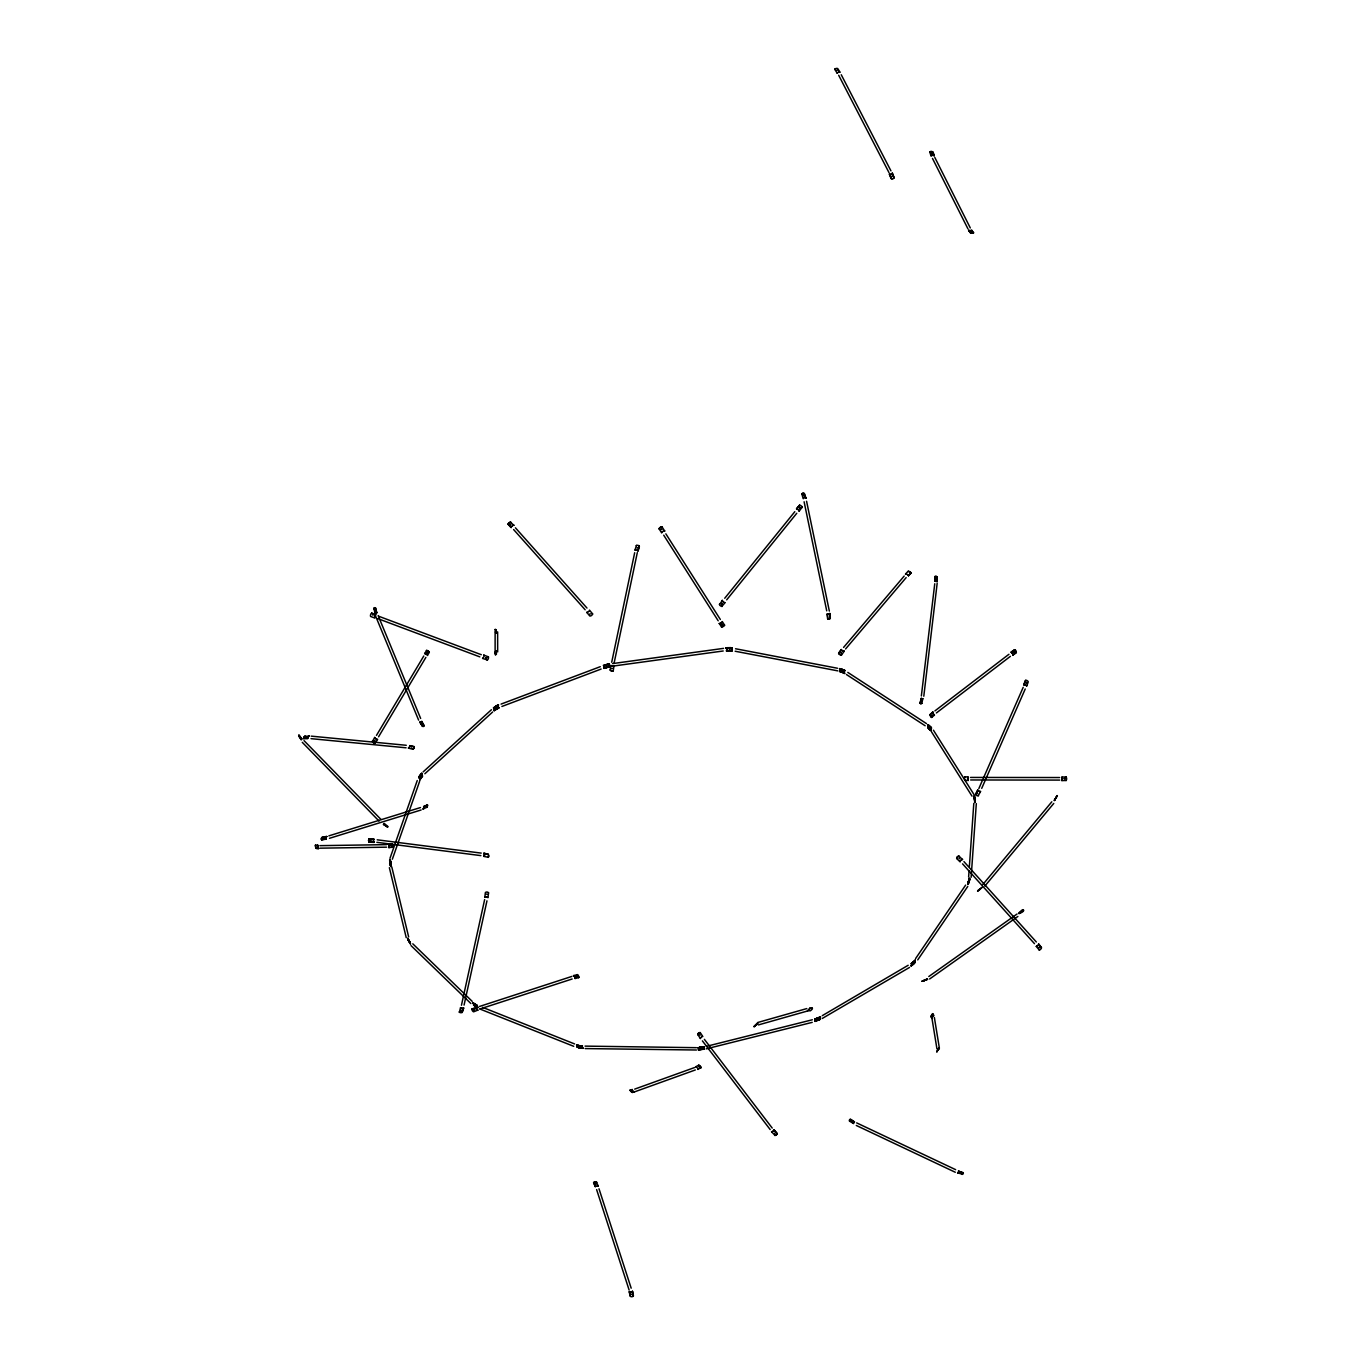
<?xml version="1.0" encoding="UTF-8"?>
<svg xmlns="http://www.w3.org/2000/svg" width="1365" height="1365" viewBox="0 0 1365 1365"><rect width="100%" height="100%" fill="white"/><g stroke="black" fill="none" stroke-linecap="round" stroke-linejoin="round"><path stroke-width="1.5" d="M409.944 942.618L409.466 941.253M409.995 941.935C411.701 947.668 406.207 933.814 408.527 940.877M929.855 727.34L930.145 727.972M975.241 800.777L974.303 795.863L974.781 802.586L974.491 797.791M975.037 801.852L974.474 798.064M495.768 630.476L496.365 632.149M495.614 631.432L496.126 629.709L495.068 629.453M495.546 631.261L495.717 630.528M700.228 1035.131L699.443 1034.721M419.738 779.995L421.666 776.31M974.9 800.59L975.293 799.702M971.829 232.187L971.095 231.982M426.836 652.282L426.767 652.624M427.467 652.999L427.364 652.078M963.178 1172.893L958.503 1171.085M1023.119 909.67C1026.531 911.666 1012.113 916.7 1022.607 910.131M969.713 879.555C970.003 876.518 967.99 883.428 969.133 880.937M390.202 864.71L389.69 860.752L390.339 861.332M390.595 866.536L390.356 862.1M390.851 866.485L390.526 862.663L390.185 863.584M486.332 894.058L487.134 894.28M611.469 668.679L612.254 668.27M411.633 747.832L411.462 747.901M928.217 726.572L928.217 726.197A2.849 1.416 69.8 0 0 928.115 725.31M420.659 776.088L420.932 776.77M596.232 1183.762L595.345 1183.574M595.362 1184.052L596.181 1183.66M931.186 729.166L931.169 729.541A2.849 1.28 73 0 0 931.271 730.429M301.085 739.711L298.747 735.07L302.023 739.216L299.106 735.172M484.387 855.36L484.473 854.473A2.849 2.167 51.1 0 0 484.285 853.842A3.054 2.321 51.1 0 0 483.927 853.176L488.261 854.388A2.832 2.15 51.1 0 1 488.346 857.118M484.541 854.865L484.524 855.258A2.849 2.167 51.1 0 1 484.302 856.009M799.975 508.155L799.89 507.149L799.481 508.07M967.853 884.264L969.611 878.019L967.819 884.503M969.423 879.896L968.775 881.841M974.9 799.446L974.525 798.662L974.849 799.583M975.054 799.719L974.559 798.662M935.742 578.743L935.725 578.026M373.566 839.816A2.849 2.491 23 0 0 373.413 840.396L373.464 841.181A2.849 2.491 23 0 0 373.805 842M323.061 838.161L324.017 838.383M968.263 882.882L968.468 883.65M968.468 883.513L968.433 881.79M921.46 701.559L921.733 701.149M968.058 882.882L968.109 884.332M968.143 884.093L968.041 882.592M815.246 1021.088A2.849 1.621 -31.7 0 0 815.468 1020.423L815.332 1019.706A2.849 1.621 -31.7 0 0 815.024 1019.263L819.41 1017.607M390.407 863.584L390.032 863.021M840.106 670.113L840.089 670.471A2.849 2.03 47.2 0 1 839.936 670.983A3.054 2.184 47.2 0 1 839.629 671.426L843.945 672.536A2.832 2.013 47.2 0 0 843.86 670.01L839.407 668.594A3.054 2.184 47.2 0 1 839.748 669.242A2.849 2.03 47.2 0 1 839.936 669.857M462.018 1012.506L463.708 1008.052A3.054 2.508 -42.5 0 1 462.923 1008.223A2.849 2.338 -42.5 0 1 462.291 1008.326L461.507 1008.24A2.849 2.338 -42.5 0 1 460.807 1007.882M969.56 879.111L968.246 883.104M969.474 879.487L969.542 880.647M968.621 877.081L969.065 870.768M969.372 866.553L973.808 803.354M971.129 877.32L976.316 803.593M703.709 1048.184L703.709 1047.706A2.849 1.757 -7.7 0 1 703.862 1047.279M495.819 653.408L495.239 652.572M921.358 695.945L934.752 583.759M374.829 618.021L370.58 616.468A2.832 2.628 -72.6 0 1 371.843 613.107L371.502 613.26M391.158 845.925L390.509 845.293L391.311 845.618M1064.188 778.647L1065.058 778.886M1064.802 778.425L1064.222 778.511M1016.345 652.385L1012.711 655.2L1016.26 652.709A2.832 2.474 -87.2 0 0 1014.843 649.672L1015.031 649.808M305.436 737.373L305.931 737.748M305.487 737.612L305.811 737.561M495.717 707.735L495.922 707.326M496.655 707.701L496.263 707.275M934.206 155.832L932.585 151.959A2.832 1.979 26.8 0 0 929.855 151.976L929.753 151.959A2.832 1.979 26.8 0 1 932.96 151.942L934.291 155.661A3.054 2.133 26.8 0 0 933.745 155.371A2.849 1.996 26.8 0 0 932.943 155.235L932.056 155.405A2.849 1.996 26.8 0 0 931.322 155.644M958.844 858.022L959.476 858.807M577.241 974.525L577.122 974.644A2.832 2.065 45.9 0 1 578.658 977.681L578.811 977.306A2.832 2.065 45.9 0 0 577.497 974.712L573.454 975.566A3.054 2.235 45.9 0 1 574.153 975.941A2.849 2.082 45.9 0 1 574.597 976.47L574.853 977.357A2.849 2.082 45.9 0 1 575.023 978.193M474.849 1005.118L475.72 1005.391L474.866 1004.862M325.808 837.82L325.877 838.298A2.849 1.843 -28.5 0 0 326.013 838.912M421.853 773.307L419.345 776.514A2.832 1.467 -80.8 0 0 419.908 778.886L422.638 776.088M661.018 529.415L661.957 529.569L661.24 528.92M974.781 801.596L974.269 797.552M372.372 741.178L372.321 741.161A2.832 2.576 42 0 0 375.256 743.191L374.983 743.157A2.832 2.576 42 0 1 372.474 741.502L374.692 737.407M969.662 879.964C969.611 875.562 966.352 888.837 969.372 878.975M317.823 845.566A2.849 1.246 72.7 0 0 317.874 846.419L318.079 847.273A2.849 1.246 72.7 0 0 318.318 847.921A3.054 1.331 72.7 0 0 318.625 848.569L316.049 848.194A2.832 1.228 72.7 0 1 315.383 845.293L317.857 845.174M315.486 845.259L315.622 844.986A2.832 1.228 72.7 0 0 316.407 848.382M977.34 793.747L977.511 793.065M1014.093 652.521L1014.536 651.634M817.857 1019.382L817.635 1018.973M974.252 797.979L974.61 796.989M719.491 604.524L722.392 600.429M390.731 866.007C387.216 850.037 393.973 871.092 389.827 864.216M389.827 863.345L390.168 859.711L391.072 862.185M390.492 865.598L390.902 862.271M374.181 741.093L374.914 740.41L374.846 741.332M962.444 859.54L958.998 856.128A2.832 2.662 43.5 0 0 956.66 858.483L956.763 858.124M484.831 897.3L485.377 892.522A2.832 2.491 -77.9 0 1 488.585 892.846L488.312 892.625M595.225 1186.697L593.792 1182.465A2.832 2.133 27.3 0 1 596.471 1182.107L598.365 1186.287M613.329 670.659L612.97 670.829A2.832 2.542 71.1 0 1 610.257 670.181L610.82 665.233M613.226 670.71L613.994 665.966M631.142 1294.498L631.824 1294.054M701.542 1048.201L700.689 1048.508L701.593 1048.627M698.795 1066.594L699.255 1067.191M422.16 724.371L422.826 724.542M637.131 548.03L637.83 547.57M704.221 1046.836L699.392 1047.365L704.238 1047.04A3.054 1.877 -7.7 0 0 703.879 1047.365M659.09 528.938L659.244 528.579A2.832 2.781 -28.8 0 1 661.803 527.009L662.093 526.975A2.832 2.781 -28.8 0 0 659.107 528.852L661.684 532.93M923.798 696.235L937.175 583.264M472.017 1009.042L476.334 1007.063A3.054 2.747 28.6 0 0 476.231 1007.865A2.849 2.576 28.6 0 0 476.368 1008.496M721.761 624.829L722.29 624.385M722.273 625.289L722.495 624.368M1038.799 947.617L1039.755 947.276L1039.021 947.839M698.368 1049.907L703.146 1049.105A2.832 1.723 -2.7 0 0 702.6 1046.989L697.822 1047.791A3.054 1.86 -2.7 0 1 698.3 1048.132M610.053 669.959L610.155 669.925A2.832 2.542 71.1 0 0 613.329 670.676M460.739 1010.544L461.421 1010.168M844.201 671.87L844.406 671.426A2.849 1.945 51.5 0 1 844.713 670.812L840.857 668.816A2.832 1.928 51.5 0 0 840.618 671.239L844.713 673.406M932.363 715.192L931.885 715.601M913.458 963.298L912.878 963.144M634.674 552.723L611.708 662.247M614.028 663.458L637.318 552.603M427.535 655.541L429.224 652.095A2.832 2.03 37.4 0 0 426.716 650.44L424.6 653.596M913.253 962.649L912.827 963.451M1041.427 947.924L1038.68 944M473.945 1010.015L474.525 1009.213L474.406 1010.202M474.747 1009.571L473.877 1009.708M409.858 942.959L407.896 938.369M632.302 1092.546L632.456 1092.358A2.832 1.041 40.1 0 1 630.135 1089.901L630.067 1090.277A2.832 1.041 40.1 0 0 632.046 1092.375L634.674 1091.983A3.054 1.126 40.1 0 1 634.06 1091.556M484.643 899.586L461.455 1005.254M464.066 1005.101L486.964 900.832M589.748 613.977L590.567 613.892M1025.985 683.08L1026.361 682.176L1026.634 683.08M891.516 176.409L892.249 176.034M841.318 652.282L841.011 653.221L840.823 652.265M486.605 658.049L485.65 657.708L486.605 658.049M385.954 825.791L386.534 826.149M372.44 614.847L373.157 615.12M804.087 495.614L803.285 495.086M803.695 495.137L804.019 495.819M408.05 938.745L408.664 940.451M849.457 1120.819L849.61 1120.955A2.832 1.553 36.1 0 1 850.514 1119.232L854.541 1121.893M586.779 612.339L589.834 616.059A2.832 2.798 16.7 0 0 592.598 613.823L592.512 614.131M960.482 1172.996L961.131 1173.252M635.612 549.993A3.054 2.815 -60.9 0 0 634.93 550.214L636.465 545.42M510.595 524.757L510.8 523.921M851.879 1121.057L851.47 1121.569M606.145 666.001L607.084 666.001L606.231 666.444M921.716 703.402A2.832 1.416 -71.7 0 1 920.181 703.214L921.17 698.3M920.095 703.026L921.375 698.368A3.054 1.536 -71.7 0 0 921.614 698.778M921.614 703.367L922.962 698.505M721.931 603.466L721.778 604.456L722.051 603.501M639.127 546.034L638.018 550.914A3.054 2.815 -60.9 0 0 637.523 550.419M638.103 550.965L639.4 546.307A2.832 2.611 -60.9 0 0 636.226 545.573L636.226 545.573M374.658 617.509A2.849 2.645 -72.6 0 1 374.71 616.571L375.102 615.769M700.603 1037.912A3.054 2.696 84.6 0 0 700.347 1038.594L697.788 1034.38M511.158 527.59L508.172 524.006A2.832 2.542 -22.3 0 1 510.476 522.113L513.854 525.371M488.414 857.066L488.141 857.374A2.832 2.15 51.1 0 0 487.97 854.217L488.209 854.439M812.243 1008.343L812.448 1008.343A2.832 1.075 -39.2 0 1 810.332 1010.817L807.517 1010.646A3.054 1.16 -39.2 0 0 808.131 1010.185A2.849 1.092 -39.2 0 0 808.626 1009.725L809.155 1009.093A2.849 1.092 -39.2 0 0 809.53 1008.479M812.312 1008.428L809.786 1008.36M299.686 736.759L300.215 737.356M974.371 796.989L975.02 800.146M384.35 823.76L383.821 824.46A3.054 0.887 36.2 0 1 383.394 824.392L387.643 827.122L383.531 824.187M459.425 1012.267L460.517 1007.592M459.152 1011.96A2.832 2.321 -42.5 0 0 462.24 1012.318L463.605 1007.95M325.911 837.991L325.911 837.496A2.849 1.843 -28.5 0 1 326.337 836.796M409.671 745.597L414.09 746.638A2.832 2.03 -10.9 0 1 412.742 749.231L412.964 748.907M729.575 649.535L729.302 648.904M700.945 1067.498L701.047 1067.652A2.832 1.826 32.6 0 0 698.726 1065.195L698.948 1065.4M968.365 883.803L969.304 880.596M853.381 1122.832L853.739 1122.235A2.849 1.57 36.1 0 1 854.217 1121.962M853.586 1122.422L853.5 1122.661A2.849 1.57 36.1 0 0 853.535 1123.276M472.068 1008.701L472.034 1008.803A2.832 2.542 28.6 0 0 473.587 1011.84L477.887 1010.1M699.443 1047.433L699.392 1047.365A2.832 1.74 -7.7 0 0 699.545 1049.531L699.358 1049.48M932.09 1018.427L931.152 1016.379M389.981 858.363L417.246 780.541M392.352 859.199L419.618 781.377M1023.767 684.872L1025.354 680.418A2.832 2.508 83.3 0 1 1028.272 681.8L1026.685 686.254A3.054 2.713 83.3 0 0 1026.378 685.639M1023.869 684.855L1025.729 680.333M1057.141 795.949L1054.241 800.453L1057.38 795.676M323.113 838.434L323.88 837.871M475.105 1004.708L475.72 1005.442M494.471 707.189L498.413 704.903M1021.259 911.513L1022.163 911.155M375.102 613.38L373.891 608.483A2.832 1.519 77.4 0 1 375.324 608.005L376.911 612.8A3.054 1.638 77.4 0 0 376.348 612.544M730.923 647.829A2.832 2.355 13.7 0 1 731.35 650.354L731.145 650.696A2.832 2.355 13.7 0 0 730.685 647.744L730.923 647.897M978.159 795.761L980.65 791.393A3.054 2.798 -51.3 0 1 979.934 791.461A2.849 2.611 -51.3 0 1 979.302 791.376M840.704 671.631L840.601 671.648A2.832 1.928 51.5 0 1 840.857 668.816L844.952 670.573M956.677 858.517L960.124 861.895A3.054 2.866 43.5 0 1 960.346 861.127M1066.304 780.251L1066.099 780.524A2.832 2.508 82.2 0 0 1066.082 776.992L1066.184 777.248M1023.204 687.312L978.841 788.561M804.446 493.584L804.292 493.652A2.832 2.065 63.2 0 0 801.716 494.164L802.006 493.874A2.832 2.065 63.2 0 1 804.207 493.447L805.964 498.14M981.725 788.339L1025.234 688.967M579.767 1046.324L580.074 1047.126M461.66 1010.868L461.029 1011.124M968.314 780.439L965.004 780.37A2.832 1.928 85.1 0 1 964.884 776.856L964.731 776.958M915.301 960.175L912.281 963.298A2.832 1.007 -59 0 0 912.11 965.26L912.008 965.209A2.832 1.007 -59 0 1 912.212 962.905L915.096 960.056M841.898 670.454L842.615 671.153M307.842 737.168L307.705 737.492A2.849 1.587 -31.1 0 0 307.586 738.107M307.808 737.663L308.046 736.861A2.849 1.587 -31.1 0 1 308.644 736.213A3.054 1.706 -31.1 0 1 309.104 735.803M721.693 627.03L721.539 626.962A2.832 2.44 -31.1 0 0 724.525 625.085L724.457 625.477M1057.073 795.573L1054.463 800.59L1054.838 799.651M973.399 233.023L971.846 230.241M926.238 979.285L927.586 979.302L922.04 981.196L927.398 979.37M926.34 979.473L922.023 981.247M1056.271 797.041L1056.203 797.16M576.167 976.248L577.105 976.265M576.815 976.913L576.286 976.692M632.302 1090.959L632.114 1090.789M914.379 963.042L911.172 966.045M834.953 69.137L834.783 69.461A2.832 2.184 25.5 0 1 837.683 68.523L840.089 72.26M702.566 1047.057L702.839 1047.313A2.832 1.723 -2.7 0 1 703.299 1049.122M977.818 790.062L975.702 794.618M603.859 668.406L608.551 666.768M938.813 1048.61L936.765 1051.835L939.188 1047.996M936.902 1051.869L937.055 1051.135M938.011 1049.566C938.762 1050.248 939.069 1046.563 938.267 1049.378M727.494 647.675L727.357 647.812A2.832 2.321 20.3 0 0 727.46 650.269L727.596 650.644A2.832 2.321 20.3 0 1 727.494 647.675L732.305 647.966M605.19 667.963L604.917 667.69A2.832 2.389 -22.6 0 1 604.524 665.216L609.336 663.817A3.054 2.594 -22.6 0 0 609.046 664.311M604.524 665.216L609.404 663.936M373.669 841.796A3.054 2.679 23 0 0 374.078 842.393L369.318 842.188A2.832 2.474 23 0 1 369.147 839.031L373.959 839.134A3.054 2.679 23 0 0 373.549 839.663M391.636 843.911L391.806 843.843A2.832 1.996 68.1 0 1 392.574 847.238L392.574 847.017A2.832 1.996 68.1 0 0 391.909 844.116L388.138 844.184M418.765 777.47L420.915 774.126A2.832 1.348 -84 0 1 421.887 776.651L419.942 780.012M938.693 1048.917L937.772 1050.129M376.484 735.394L423.781 656.002M378.583 736.776L425.88 657.384M375.256 743.191L377.644 739.352A3.054 2.781 42 0 1 376.911 739.284M842.597 670.625L842.103 671.205M1013.803 651.822L1014.69 651.822M1014.69 652.316L1013.751 652.214M915.591 958.571L965.635 885.1M917.724 959.902L967.768 886.431M975.344 800.009L974.491 796.699M977.613 890.918C989.096 881.09 974.695 894.604 978.21 890.287M819.495 1019.365L815.024 1021.447M754.384 1026.446L757.831 1023.102L757.114 1023.887M755.749 1024.654L754.06 1026.685L756.671 1023.989M426.818 807.244L426.921 807.09A2.832 1.365 -48.1 0 0 427.467 804.975L423.594 806.476A3.054 1.484 -48.1 0 1 423.781 806.817A2.849 1.382 -48.1 0 1 423.986 807.38L423.85 808.029A2.849 1.382 -48.1 0 1 423.611 808.575M423.048 809.036L427.006 807.159M754.163 1026.736L754.657 1025.712M473.484 1005.049L476.914 1006.961A2.832 0.956 48 0 0 476.112 1004.691L472.665 1002.763A3.054 1.041 48 0 1 473.075 1003.36M838.724 653.374A2.832 2.508 -6.1 0 0 841.232 654.808L841.557 654.91A2.832 2.508 -6.1 0 1 838.639 653.238L841.318 649.484A3.054 2.696 -6.1 0 0 841.659 650.081M838.639 653.238L841.335 649.604M841.557 654.91L844.253 651.156M369.198 838.912L369.011 839.202A2.832 2.474 23 0 0 369.147 841.881L369.267 842.034M820.092 1019.007A3.054 1.672 -36.1 0 0 820.382 1019.297L815.98 1020.764A2.832 1.553 -36.1 0 1 816.219 1018.887L816.253 1018.665M816.219 1018.887L820.604 1016.993A3.054 1.672 -36.1 0 0 820.109 1017.386M409.346 941.628L409.21 940.673M721.812 606.401L725.105 602.63A3.054 2.986 73 0 1 724.371 602.511M830.057 618.482L830.142 618.499A2.832 2.082 -87.8 0 1 827.941 618.925L827.736 618.84M724.73 598.262L794.822 511.687M726.675 599.849L796.768 513.257M420.198 779.005L422.416 776.054M756.142 1025.013L757.643 1022.931L756.278 1024.279M370.478 840.431L371.297 840.26M960.909 860.223L960.585 860.615A2.849 2.679 43.5 0 0 960.26 861.366M408.732 940.758L409.278 941.441L408.732 940.621M1038.441 944.478A2.849 2.525 89.8 0 1 1038.014 945.297L1037.554 945.894M1038.134 945.297L1037.434 945.894A2.849 2.525 89.8 0 1 1036.666 946.269M982.885 884.486L1051.818 801.801M984.83 886.107L1053.763 803.422M495.29 654.125L495.529 655.115L496.143 653.306M799.173 511.158L802.176 507.132M843.57 647.437L904.176 576.064M845.566 648.972L906.155 577.617M931.084 727.579A2.832 1.416 69.8 0 1 930.862 730.002L930.538 730.19A2.832 1.416 69.8 0 0 930.776 727.357L930.981 727.613M979.063 889.707L979.251 889.468M477.699 1007.199A2.849 1.075 44.6 0 1 477.341 1006.517L477.204 1005.988A2.849 1.075 44.6 0 1 477.238 1005.681L473.655 1003.412L477.426 1005.459M633.309 1296.102L632.456 1291.239L633.445 1295.931A2.832 2.474 55.1 0 1 630.306 1296.341L629.214 1291.717A3.054 2.679 55.1 0 0 629.879 1292.007M911.001 573.129L910.916 572.72A2.832 2.013 11.5 0 0 908.425 571.304L908.066 571.457A2.832 2.013 11.5 0 1 911.001 573.129L908.373 575.774M421.785 721.454L424.071 725.702L421.614 721.573M973.62 232.715A2.832 1.314 13.8 0 1 970.43 232.733L970.686 233.04M326.73 836.626L322.072 837.547A2.832 1.826 -28.5 0 0 321.611 839.731L326.201 839.168M890.031 174.293A3.054 2.628 56.2 0 1 889.349 174.123L891.174 178.593A2.832 2.44 56.2 0 0 894.075 177.621L894.16 177.535M905.439 574.102L908.1 571.27M908.408 575.603L911.035 572.942M928.661 728.364L928.797 727.989A2.832 1.28 73 0 1 929.002 725.583L928.9 725.617A2.832 1.28 73 0 0 928.661 728.364L931.152 730.975M839.509 671.546L843.792 672.706M577.736 1045.641L577.941 1045.317A2.832 1.536 20.6 0 0 578.487 1047.433L582.991 1048.354A3.054 1.655 20.6 0 1 582.531 1047.893A2.849 1.553 20.6 0 1 582.258 1047.467L582.224 1047.006M923.747 980.531L924.463 980.582M423.116 771.925L491.417 709.732M424.856 773.767L492.646 712.001M930.691 730.104L927.944 727.596A2.849 1.416 69.8 0 0 928.166 726.897L928.422 726.112A2.849 1.416 69.8 0 0 928.319 725.242M581.78 1048.013L577.156 1047.228M932.79 712.035L930.111 714.731A2.832 1.945 78.1 0 0 931.442 717.325L931.834 717.41A2.832 1.945 78.1 0 1 930.282 714.39L930.213 714.714M930.282 714.39L932.96 712.001A3.054 2.116 78.1 0 0 933.046 712.752A2.849 1.962 78.1 0 0 933.233 713.417L933.609 714.185A2.849 1.962 78.1 0 0 934.172 714.799M931.647 717.461L934.513 715.038A3.054 2.116 78.1 0 1 934.018 714.663M932.159 153.068L931.391 153.46M697.686 1034.738L697.754 1034.67A2.832 2.491 84.6 0 1 700.245 1032.605L702.821 1036.547M911.189 963.622L914.652 961.148A2.832 1.109 -55.3 0 1 914.345 963.383L910.984 965.908M911.189 965.499A2.849 1.126 -55.3 0 0 911.428 964.731L911.496 964.168A2.849 1.126 -55.3 0 0 911.342 963.741L914.55 961.079M960.858 860.291L961.233 859.967A2.849 2.679 43.5 0 1 962.052 859.575M476.76 1007.131L473.655 1004.896M578.419 1047.62L578.248 1047.347A2.832 1.536 20.6 0 1 577.77 1045.539L582.531 1046.034M843.655 672.826L843.689 672.808A2.832 2.013 47.2 0 0 843.57 669.874L843.689 669.754M934.923 710.909L1008.94 654.279M936.39 712.957L1010.407 656.326M664.806 530.951A3.054 3.003 -28.8 0 0 664.055 530.985A2.849 2.798 -28.8 0 0 663.219 531.224L662.503 531.753A2.849 2.798 -28.8 0 0 661.871 532.435M483.159 657.964A3.054 3.054 0 0 1 482.579 658.442L487.39 659.943M309.138 736.093L304.89 736.383A2.832 1.57 -31.1 0 0 303.695 738.482L307.756 738.567A3.054 1.706 -31.1 0 1 307.705 738.124M724.593 625.204L722.29 621.57A3.054 2.628 -31.1 0 1 721.897 622.201A2.849 2.457 -31.1 0 1 721.437 622.696L720.686 623.174A2.849 2.457 -31.1 0 1 719.782 623.43A3.054 2.628 -31.1 0 1 719.15 623.549M928.797 976.538L1017.062 914.004M1017.898 916.444L929.633 978.978M493.396 707.889L497.167 705.449A2.832 1.979 -62.4 0 1 497.867 707.855L497.952 708.23A2.832 1.979 -62.4 0 0 497.167 705.449L497.269 705.517M494.181 710.67L497.952 708.23M512.131 526.088L512.438 525.73A2.849 2.559 -22.3 0 1 513.325 525.354M496.314 633.189L495.495 632.422L496.57 633.155M1011.038 652.163L1014.707 649.672L1011.158 652.163A3.054 2.679 -87.2 0 1 1011.738 652.538M487.083 660.165L487.134 660.131A2.832 2.832 0 0 0 488.346 656.821L488.431 657.128M426.324 650.474L426.443 650.423A2.832 2.03 37.4 0 1 429.275 652.487L429.361 652.47M822.31 1015.645L908.186 965.277M909.5 967.444L822.225 1018.478M936.731 576.593L936.765 576.798A2.832 1.433 85.6 0 0 934.974 576.593L935.11 581.422A3.054 1.536 85.6 0 1 935.435 581.081A2.849 1.433 85.6 0 1 935.776 580.927L936.202 580.893A2.849 1.433 85.6 0 1 936.68 581.336M827.122 613.977L827.6 618.755A2.832 2.082 -87.8 0 0 830.142 618.26L829.715 613.465A3.054 2.252 -87.8 0 1 829.255 613.943A2.849 2.099 -87.8 0 1 828.794 614.216L828.47 614.318A2.849 2.099 -87.8 0 1 827.821 614.267A3.054 2.252 -87.8 0 1 827.309 613.977L827.941 618.925M1022.453 909.96L1022.982 909.704M499.027 707.957L495.137 709.919A2.832 2.065 -58 0 1 494.642 706.951L498.549 704.988M494.795 709.681L498.89 707.855A3.054 2.235 -58 0 1 498.498 707.462M695.553 1066.867L698.726 1065.195M697.89 1069.341L701.047 1067.652M423.764 806.63L427.467 804.975M923.047 981.128L927.483 979.08M891.482 173.969L890.645 174.293A2.849 2.457 56.2 0 1 889.792 174.259M838.4 72.123L837.991 72.43A2.849 2.201 25.5 0 0 837.393 72.908M929.036 725.48L931.613 728.091M814.769 1019.109L819.239 1017.505A2.832 1.604 -31.7 0 1 819.392 1019.672L814.905 1021.276M816.185 1020.952L816.048 1020.781A2.832 1.553 -36.1 0 1 816.253 1018.478L820.467 1016.823M816.048 1020.781L820.263 1019.126M419.277 776.19L419.482 776.224A2.832 1.467 -80.8 0 0 420.266 779.005M501.057 704.101L600.276 666.683M501.893 706.473L601.129 669.055M634.691 1089.116L694.546 1067.566M635.493 1091.522L695.348 1069.955M571.867 976.419L479.337 1006.517M480.173 1008.906L572.157 978.995M474.013 1005.288L474.355 1005.357A2.832 1.058 44.6 0 1 473.809 1003.258M328.846 835.875L420.488 807.551M329.494 838.298L421.137 809.974M957.616 1172.808L962.427 1174.258M706.388 1046.358L812.346 1019.774M757.626 1022.521L806.8 1008.581M758.326 1024.944L807.5 1011.004M603.313 665.318L608.005 664.192A2.832 2.372 -30.1 0 1 608.449 667.093L608.483 667.161M608.415 667.041L603.791 668.287A3.054 2.559 -30.1 0 0 604.064 667.639A2.849 2.389 -30.1 0 0 604.166 667.024M575.006 978.603L578.794 977.562M812.209 1022.368L706.183 1048.883M605.122 667.86L609.882 666.905M630.92 1292.092L631.415 1291.938A2.849 2.491 55.1 0 0 632.149 1291.546M632.336 1089.509L630.152 1090.174M421.205 722.256L420.778 722.426A2.849 1.484 54.3 0 1 420.335 722.375A3.054 1.587 54.3 0 1 419.806 722.153L422.587 726.334M321.731 839.902L321.645 839.731A2.832 1.826 -28.5 0 1 322.174 837.172L326.644 836.455M321.645 839.731L326.099 838.997M369.318 842.188L369.181 841.83A2.832 2.474 23 0 1 369.028 839.134M891.174 178.593L891.55 178.61A2.832 2.44 56.2 0 0 894.041 177.791L892.352 173.082A3.054 2.628 56.2 0 1 891.993 173.645A2.849 2.457 56.2 0 1 891.379 174.055M959.083 856.094L958.725 856.145A2.832 2.662 43.5 0 0 956.729 858.158M723.569 648.375L612.578 663.595M612.919 666.103L723.211 650.986M1038.56 944L1041.495 947.549A2.832 2.508 89.8 0 1 1039.089 949.972L1039.499 949.938M703.146 1049.105L698.351 1049.702A3.054 1.86 -2.7 0 0 698.624 1049.258M699.597 1049.651L704.391 1049.19A3.054 1.877 -7.7 0 1 703.982 1048.832A2.849 1.757 -7.7 0 1 703.76 1048.439L703.675 1047.979M508.087 524.399L508.138 524.399A2.832 2.542 -22.3 0 1 510.834 522.164M805.572 497.952A2.849 2.099 63.2 0 0 804.821 497.798L804.019 498.003A2.849 2.099 63.2 0 0 803.61 498.344M388.308 844.116L391.806 843.843M388.923 847.58L392.574 847.238M696.491 1050.009L585.124 1048.576M700.126 1032.623L699.836 1032.623A2.832 2.491 84.6 0 0 697.72 1034.38M722.119 606.418L722.221 606.418A2.832 2.764 73 0 1 719.457 604.2L719.457 604.2M307.637 738.397L303.644 738.397A2.832 1.57 -31.1 0 1 304.839 736.281M725.958 647.829L730.719 647.607M730.685 647.744L725.924 647.966A3.054 2.542 13.7 0 1 726.385 648.511A2.849 2.372 13.7 0 1 726.658 649.058L726.76 649.416M726.402 650.934L731.196 650.576M772.829 1131.38A2.849 2.611 40.3 0 1 772.249 1131.619A3.054 2.798 40.3 0 1 771.532 1131.721L774.996 1135.39M919.891 702.958L919.976 702.958A2.832 1.416 -71.7 0 0 921.682 703.163L921.904 703.231M1059.632 777.538L970.532 777.436M585.073 1046.119L696.406 1047.689M319.888 845.652L386.568 844.645M319.922 848.177L386.602 847.17M931.868 1018.324L931.169 1016.72M1066.082 776.992L1061.663 777.043A3.054 2.713 82.2 0 1 1062.141 777.692M1061.782 780.575L1066.219 780.507M809.633 1008.189L812.294 1008.172M970.634 779.961L1059.735 780.097M486.469 896.873L485.957 896.856A2.849 2.525 -77.9 0 0 485.121 897.061A2.849 2.525 -77.9 0 1 486.077 896.873M964.697 776.873L968.177 776.907M461.984 1008.428L462.377 1008.445A2.849 2.338 -42.5 0 0 463.264 1008.257M970.464 230.566L970.054 230.549A2.849 1.331 13.8 0 1 969.116 230.395M369.147 839.031L373.908 839.236M369.369 842.068L374.129 842.273M799.856 505.289L799.532 505.289A2.832 2.781 3.4 0 1 802.262 507.49L802.262 507.439M316.185 848.45L318.42 848.638M727.596 650.644L732.391 650.934M311.203 736.144L372.474 742.031M376.706 742.441L406.275 745.29M311.015 738.653L406.088 747.798M377.201 839.816L481.214 853.108M376.859 842.324L480.872 855.616M578.487 1047.433L583.06 1048.149M930.947 1016.618A2.832 0.956 -63.3 0 1 932.739 1013.666L932.67 1013.871A2.832 0.956 -63.3 0 0 931.254 1016.43M837.82 670.863L735.138 651.241M735.53 648.75L837.496 668.253M426.716 807.398L426.665 807.261A2.832 1.365 -48.1 0 0 427.194 804.702L427.262 804.753M978.517 795.693L978.415 795.676A2.832 2.576 -51.3 0 1 975.497 794.276L977.732 789.994A3.054 2.798 -51.3 0 0 977.954 790.523A2.849 2.611 -51.3 0 0 978.568 791.018L979.388 791.427A2.849 2.611 -51.3 0 0 980.275 791.529M486.35 896.856L486.844 896.959A2.849 2.525 -77.9 0 1 487.407 897.215A3.054 2.696 -77.9 0 1 487.936 897.658L488.568 892.881M604.644 664.892L604.695 664.909A2.832 2.389 -22.6 0 0 605.173 667.98M414.124 746.757L409.705 745.768A2.849 2.047 -10.9 0 1 409.671 746.638L409.329 747.269A2.849 2.047 -10.9 0 1 408.732 748.003M412.742 749.231L408.289 748.071A3.054 2.201 -10.9 0 0 408.886 747.696A2.849 2.047 -10.9 0 0 409.329 747.252L409.705 746.809A2.849 2.047 -10.9 0 0 409.79 746.126M483.79 853.279L487.97 854.217M483.961 856.435L488.261 857.271M576.695 1044.925L581.063 1046.119A2.832 1.467 25.2 0 1 581.609 1048.235L577.241 1047.04M576.61 1045.112L581.268 1046.324M373.703 608.722L373.788 608.739A2.832 1.519 77.4 0 1 375.716 608.09M774.689 1133.479L775.201 1132.745M934.974 576.593L935.332 581.405M922.109 699.051L921.682 698.914A2.849 1.433 -71.7 0 1 921.307 698.573M970.703 232.937L968.587 230.48A3.054 1.416 13.8 0 0 969.321 230.668A2.849 1.331 13.8 0 0 970.003 230.753L970.856 230.531A2.849 1.331 13.8 0 0 971.556 230.378M958.452 1171.289L963.059 1172.706M612.322 666.188L611.827 666.086A2.849 2.576 71.1 0 1 611.042 665.608M481.299 654.705L378.702 616.246M1025.047 684.872L1025.883 685.196A2.849 2.542 83.3 0 1 1026.531 685.827M483.807 655.132L488.363 656.821M377.832 618.618L479.832 656.872M371.758 613.09L376.058 614.711A3.054 2.849 -72.6 0 0 375.409 615.171M482.63 1007.37L574.631 1043.952M479.729 1008.94L573.71 1046.307M420.693 774.109L418.987 777.487A3.054 1.45 -84 0 1 419.311 777.692A2.849 1.365 -84 0 1 419.567 778.033M856.657 1122.883L955.654 1169.668M955.295 1172.262L856.299 1125.46M840.601 671.648L844.577 673.525A3.054 2.082 51.5 0 1 844.304 672.843M305.078 736.093L305.197 736.281A2.832 1.57 -31.1 0 0 303.798 738.755M425.044 653.664A2.849 2.065 37.4 0 1 425.897 653.971L426.75 654.313M425.897 653.971L426.631 654.449A2.849 2.065 37.4 0 1 427.279 655.149M912.127 965.277L915.096 962.479A3.054 1.075 -59 0 1 914.908 962.274A2.849 1.007 -59 0 1 914.823 961.95L914.874 961.37A2.849 1.007 -59 0 1 915.113 960.619M474.184 1005.527L477.955 1007.575M847.802 672.399L926.528 723.638M846.419 674.515L925.146 725.753M850.378 1119.402L854.422 1122.064A3.054 1.672 36.1 0 0 853.927 1122.184M849.491 1121.126L853.654 1123.634M799.02 510.681A2.849 2.798 3.4 0 0 798.508 509.896L797.825 509.282A2.849 2.798 3.4 0 0 796.938 508.957M798.201 509.589L797.825 509.333A2.849 2.798 3.4 0 0 796.938 509.009M723.331 602.016L723.74 602.255A2.849 2.798 73 0 0 724.576 602.596M842.461 650.9L842.103 650.542A2.849 2.525 -6.1 0 1 841.523 649.894M1023.443 910.199L1019.075 913.612L1022.231 910.08M384.162 823.385L388.035 826.627M375.887 738.84L375.46 738.653A2.849 2.594 42 0 1 374.846 737.919M470.874 1003.514L411.002 945.587M928.183 724.764L930.981 727.289M927.978 724.832L930.776 727.357M927.739 727.664L930.538 730.19M304.02 740.632L380.886 819.341M723.382 601.999L723.006 601.709A2.849 2.798 73 0 1 722.495 600.907M412.81 943.829L472.205 1001.364M379.078 821.099L302.279 742.338M928.865 728.296L931.374 730.906M508.087 524.279L511.107 527.487A3.054 2.747 -22.3 0 1 511.38 526.822M1036.325 941.969L963.946 861.622M962.547 863.84L1034.482 943.676M515.424 527.811L586.984 608.056M513.598 529.535L585.158 609.78M773.392 1130.937A2.849 2.611 40.3 0 0 773.733 1130.408A3.054 2.798 40.3 0 0 773.938 1129.742L777.077 1133.667A2.832 2.576 40.3 0 1 774.962 1135.424M773.938 1129.742L777.146 1133.377A2.832 2.576 40.3 0 1 774.689 1135.39L774.672 1135.441M589.475 610.121L592.581 613.841M1036.223 946.355L1039.209 949.972M772.215 1128.07L704.391 1039.362M702.378 1040.864L770.184 1129.589M971.795 230.463L973.569 232.92M968.638 230.258L970.43 232.733M933.421 730.19L974.115 794.754M298.628 736.059L301.307 739.711M409.773 941.85L408.033 939.376M408.647 941.15L410.609 944.136L408.391 939.973M834.834 69.342L837.189 73.232M719.304 623.464L721.607 627.081M390.168 860.991L389.656 863.687M665.847 533.834L720.328 619.454M663.714 535.182L718.195 620.802M662.093 526.975L664.67 531.036M931.63 732.015L971.999 796.136M1012.386 653.374L1012.165 653.016A2.849 2.508 -87.2 0 0 1011.55 652.385M1012.045 652.999L1012.557 653.767A2.849 2.508 -87.2 0 1 1012.728 654.705M419.993 722.034L422.314 726.197A2.832 1.467 54.3 0 0 424.157 725.634M932.739 1013.666L933.882 1015.492A3.054 1.041 -63.3 0 0 933.472 1015.901M890.953 170.881L841.25 74.751M838.673 75.263L888.99 172.604M934.803 157.453L970.293 227.938M932.483 158.425L967.973 228.911M836.677 70.212L837.615 70.144M418.628 720.14L375.819 616.571M407.572 938.25L408.852 940.639M933.216 713.861L933.046 713.451A2.849 1.962 78.1 0 1 932.824 712.53M593.621 1182.636L595.294 1186.543A3.054 2.321 27.3 0 1 595.754 1186.168M574.819 976.845L574.972 977.238A2.849 2.082 45.9 0 1 575.143 978.074M378.156 615.598L420.642 718.451M892.249 173.167L894.075 177.621M889.451 174.055L891.277 178.508M390.1 861.383L390.68 862.322M577.003 1045.232A2.849 1.484 25.2 0 1 577.429 1045.829L577.463 1046.563A2.849 1.484 25.2 0 1 577.327 1047.04M929.753 151.959L931.015 155.849M975.02 798.781L974.047 795.88L974.081 796.938M804.292 493.652L805.811 498.225M801.869 494.096L803.234 498.737M598.996 1188.779L631.176 1288.185M596.607 1189.58L629.129 1290.079M495.922 652.931L495.7 653.46M414.09 746.587L414.175 746.894A2.832 2.03 -10.9 0 1 412.981 749.01M389.042 846.266L389.008 845.345A2.849 2.013 68.1 0 0 388.581 844.491M473.57 1004.435L473.536 1003.702A2.849 0.973 48 0 0 473.126 1002.985M962.171 1174.446L962.137 1174.344A2.832 1.536 12.7 0 0 963.093 1172.603M496.553 653.954L496.092 652.965M375.512 608.142L376.689 612.834M391.772 866.894L408.647 936.902M389.366 867.679L406.241 937.67M629.316 1291.648L630.408 1296.272M806.579 501.262L829.34 611.093M804.104 501.774L826.729 610.855M815.485 1020.15L815.434 1019.894A2.849 1.621 -31.7 0 0 815.246 1019.553A3.054 1.74 -31.7 0 0 814.871 1019.177M596.761 1182.226L596.778 1182.329A2.832 2.133 27.3 0 0 593.553 1182.79M495.41 653.187L495.597 654.381M389.127 845.771L389.196 846.198A2.849 2.013 68.1 0 1 389.179 847.085M934.377 1017.539L939.393 1048.286M931.937 1018.171L936.953 1048.934M496.331 652.948L495.904 650.696M496.297 631.773L496.126 629.896M495.376 653.818L495.137 652.897M495.222 630.92L495.307 629.419M732.067 650.696A2.849 2.338 20.3 0 1 731.759 649.911L731.777 649.023A2.849 2.338 20.3 0 1 731.947 648.494M577.532 1046.102L577.566 1046.358A2.849 1.484 25.2 0 1 577.429 1046.836M582.155 1047.211L582.19 1046.75A2.849 1.553 20.6 0 1 582.343 1046.255M1062.26 778.801L1062.209 778.357A2.849 2.525 82.2 0 0 1062.021 777.709M496.263 652.521L496.143 650.678L495.103 652.265M698.692 1048.576L698.726 1049.037A2.849 1.74 -2.7 0 1 698.573 1049.617M829.886 613.465L830.312 618.277M498.31 706.712L498.276 706.336A2.849 2.082 -58 0 1 498.396 705.449M726.794 649.279L726.777 649.791A2.849 2.372 13.7 0 1 726.607 650.576M495.12 652.572L495.12 631.841M936.987 576.781L937.124 581.609A3.054 1.536 85.6 0 0 936.868 581.2M936.765 576.798L936.902 581.626M819.973 1018.631L819.904 1017.88A2.849 1.553 -36.1 0 1 820.211 1017.198M497.628 631.859L497.662 651.975M837.257 73.079A3.054 2.355 25.5 0 1 837.598 72.601M838.724 72.191A2.849 2.201 25.5 0 1 839.611 72.174M931.101 155.695A3.054 2.133 26.8 0 1 931.578 155.388A2.849 1.996 26.8 0 1 932.141 155.252M932.858 155.405A2.849 1.996 26.8 0 1 933.506 155.542M971.505 230.6A2.849 1.331 13.8 0 1 970.805 230.753M377.098 739.403A2.849 2.594 42 0 1 376.194 739.13M375 738.141A3.054 2.781 42 0 1 374.624 737.475M424.703 653.46A3.054 2.201 37.4 0 1 425.385 653.579M373.72 841.676A2.849 2.491 23 0 1 373.498 841.079M373.464 840.277A2.849 2.491 23 0 1 373.72 839.492M484.046 853.705A2.849 2.167 51.1 0 1 484.353 854.575M484.387 855.36A2.849 2.167 51.1 0 1 484.183 856.111M632.507 1291.29A3.054 2.679 55.1 0 1 632.012 1291.734M630.613 1292.041A2.849 2.491 55.1 0 1 629.743 1291.853M595.498 1186.424A2.849 2.167 27.3 0 1 596.198 1186.083L596.983 1185.98A2.849 2.167 27.3 0 1 597.887 1186.117M460.602 1007.711A3.054 2.508 -42.5 0 0 461.08 1008.121A2.849 2.338 -42.5 0 0 461.609 1008.343M486.725 896.941A2.849 2.525 -77.9 0 1 487.476 897.317M477.835 1010.202A3.054 2.747 28.6 0 1 477.204 1009.759M477.255 1009.673A2.849 2.576 28.6 0 1 476.795 1009.162M476.283 1007.524A2.849 2.576 28.6 0 0 476.419 1008.394L476.743 1009.264A2.849 2.576 28.6 0 0 477.409 1009.929M573.846 975.873A2.849 2.082 45.9 0 1 574.46 976.589M957.565 1173.013A3.054 1.655 12.7 0 0 958.093 1172.808A2.849 1.536 12.7 0 0 958.435 1172.535L958.708 1171.904A2.849 1.536 12.7 0 0 958.708 1171.511A2.849 1.536 12.7 0 1 958.657 1172.108L958.588 1172.33A2.849 1.536 12.7 0 1 957.974 1172.689M958.554 1170.999A3.054 1.655 12.7 0 1 958.742 1171.426M1061.902 780.558A3.054 2.713 82.2 0 0 1062.226 779.893A2.849 2.525 82.2 0 0 1062.362 779.227M1062.004 780.149A2.849 2.525 82.2 0 0 1062.243 779.244L1062.328 778.357A2.849 2.525 82.2 0 0 1062.021 777.453M968.126 780.456A3.054 2.082 85.1 0 1 967.853 779.79A2.849 1.945 85.1 0 1 967.7 779.125L967.666 778.238A2.849 1.945 85.1 0 1 967.836 777.35M968.109 780.012A2.849 1.945 85.1 0 1 967.87 779.108L967.836 778.221A2.849 1.945 85.1 0 1 968.007 777.333M771.925 1131.756A2.849 2.611 40.3 0 0 772.761 1131.466L773.46 1130.868A2.849 2.611 40.3 0 0 773.887 1130.101M700.501 1038.134A2.849 2.508 84.6 0 1 700.962 1037.366M701.593 1036.854A2.849 2.508 84.6 0 1 702.378 1036.564M698.146 1048.013A2.849 1.74 -2.7 0 1 698.59 1048.508M582.121 1046.938A2.849 1.553 20.6 0 1 582.258 1046.443M582.753 1047.859A2.849 1.553 20.6 0 1 582.326 1047.279M935.537 581.166A2.849 1.433 85.6 0 1 935.98 580.91L936.441 580.961A2.849 1.433 85.6 0 1 936.782 581.183M922.672 698.726A2.849 1.433 -71.7 0 1 922.143 698.965M809.684 1008.65A2.849 1.092 -39.2 0 1 809.308 1009.281L808.78 1009.895A2.849 1.092 -39.2 0 1 808.063 1010.527M632.08 1089.577A3.054 1.126 40.1 0 0 632.336 1090.055A2.849 1.058 40.1 0 0 632.797 1090.669L633.394 1091.283A2.849 1.058 40.1 0 0 634.111 1091.898M697.805 1068.88A3.054 1.979 32.6 0 1 698.01 1069.46M696.116 1066.918A2.849 1.843 32.6 0 1 696.901 1067.447L697.481 1068.078A2.849 1.843 32.6 0 1 697.89 1068.795M698.897 1065.468A2.832 1.826 32.6 0 1 700.893 1067.584M423.577 808.694A3.054 1.484 -48.1 0 1 423.201 809.308M423.781 806.817A2.849 1.382 -48.1 0 1 423.815 807.227L423.679 807.875A2.849 1.382 -48.1 0 1 423.321 808.643M326.764 836.489A3.054 1.962 -28.5 0 0 326.303 837.018A2.849 1.843 -28.5 0 0 326.013 837.666M325.928 838.741A2.849 1.843 -28.5 0 1 325.774 838.127M820.058 1018.938A2.849 1.553 -36.1 0 1 819.853 1018.461M911.376 963.741A3.054 1.194 -55.3 0 1 911.598 963.963M421.887 721.42A3.054 1.587 54.3 0 1 421.734 721.846A2.849 1.484 54.3 0 1 421.41 722.153L421.017 722.392A2.849 1.484 54.3 0 1 420.335 722.187M421.529 721.88A2.849 1.484 54.3 0 1 421.222 722.273M375.256 613.056A2.849 1.536 77.4 0 1 375.631 612.612L376.092 612.458A2.849 1.536 77.4 0 1 376.621 612.595M317.567 845.686A3.054 1.331 72.7 0 1 317.601 845.072M318.199 848.228A2.849 1.246 72.7 0 1 317.857 847.341L317.67 846.488A2.849 1.246 72.7 0 1 317.601 845.856M389.076 847.085A3.054 2.167 68.1 0 1 388.957 847.75M494.232 710.807A3.054 2.15 -62.4 0 0 494.369 710.09A2.849 1.996 -62.4 0 0 494.318 709.322L494.113 708.64A2.849 1.996 -62.4 0 0 493.993 708.281A3.054 2.15 -62.4 0 0 493.567 707.974M493.686 708.077A2.849 1.996 -62.4 0 1 494.113 708.64L494.471 709.408A2.849 1.996 -62.4 0 1 494.454 710.278M421.563 773.887A3.054 1.587 -80.8 0 1 421.597 773.136M422.195 775.883A2.849 1.484 -80.8 0 1 421.853 775.354L421.649 774.655A2.849 1.484 -80.8 0 1 421.597 774.023M422.416 775.917A2.849 1.484 -80.8 0 1 422.058 775.388L421.87 774.689A2.849 1.484 -80.8 0 1 421.802 773.801M418.987 777.572A2.849 1.365 -84 0 1 419.345 778.016L419.823 778.681A2.849 1.365 -84 0 1 419.942 779.534M483.858 654.961A3.054 3.054 0 0 1 483.995 655.712A2.849 2.849 0 0 1 483.875 656.565L483.568 657.401A2.849 2.849 0 0 1 482.971 658.135M375.017 615.734A2.849 2.645 -72.6 0 1 375.58 614.984M722.529 601.027A3.054 2.986 73 0 1 722.256 600.31M799.173 511.107A3.054 3.003 3.4 0 0 798.917 510.408A2.849 2.798 3.4 0 0 798.508 509.845M513.206 525.32A3.054 2.747 -22.3 0 1 513.94 525.167M511.261 527.044A2.849 2.559 -22.3 0 1 511.773 526.276M587.377 612.373A3.054 3.02 16.7 0 1 586.643 612.493M589.322 610.633A2.849 2.815 16.7 0 1 588.827 611.418L588.144 611.981A2.849 2.815 16.7 0 1 587.257 612.322M722.119 622.099A2.849 2.457 -31.1 0 1 721.505 622.798M720.754 623.276A2.849 2.457 -31.1 0 1 720.106 623.498M473.74 1004.282A2.849 0.973 48 0 1 473.74 1004.742M844.27 651.276A3.054 2.696 -6.1 0 1 843.502 651.259M843.758 651.156A2.849 2.525 -6.1 0 1 842.836 650.951M908.544 575.689A3.054 2.167 11.5 0 0 908.203 575.16A2.849 2.03 11.5 0 0 907.623 574.665L906.889 574.238A2.849 2.03 11.5 0 0 905.968 573.982M477.801 1007.728A3.054 1.143 44.6 0 1 477.409 1007.165A2.849 1.075 44.6 0 1 477.17 1006.688L477.033 1006.159A2.849 1.075 44.6 0 1 477.119 1005.749A3.054 1.143 44.6 0 1 477.238 1005.51M576.576 1045.01A3.054 1.587 25.2 0 1 577.037 1045.488M577.054 1045.59A2.849 1.484 25.2 0 1 577.327 1046.034M914.755 962.24A2.849 1.007 -59 0 1 914.618 961.83L914.669 961.25A2.849 1.007 -59 0 1 914.908 960.499M933.831 714.697A2.849 1.962 78.1 0 1 933.438 714.219M839.782 668.901A2.849 2.03 47.2 0 1 840.055 669.737L839.953 670.59A2.849 2.03 47.2 0 1 839.714 671.273M732.254 647.966A3.054 2.508 20.3 0 0 731.896 648.477A2.849 2.338 20.3 0 0 731.725 649.16M732.118 650.559A2.849 2.338 20.3 0 1 731.794 649.774M726.436 650.798A3.054 2.542 13.7 0 0 726.709 650.235A2.849 2.372 13.7 0 0 726.811 649.655M726.265 648.17A2.849 2.372 13.7 0 1 726.692 648.921M609.507 666.478A2.849 2.406 -22.6 0 1 609.097 665.796L608.978 665.045A2.849 2.406 -22.6 0 1 609.148 664.226M978.654 791.086A2.849 2.611 -51.3 0 1 978.193 790.659M1024.313 684.769A2.849 2.542 83.3 0 1 1025.149 684.855M703.726 1047.91A2.849 1.757 -7.7 0 1 703.999 1047.313M704.084 1048.764A2.849 1.757 -7.7 0 1 703.743 1048.252M815.366 1020.252A2.849 1.621 -31.7 0 1 815.127 1020.918M829.596 613.806A2.849 2.099 -87.8 0 1 828.964 614.233L828.146 614.352A2.849 2.099 -87.8 0 1 827.463 614.182M805.486 497.85A3.054 2.235 63.2 0 1 806.084 498.123M498.379 704.75A3.054 2.235 -58 0 0 498.157 705.466A2.849 2.082 -58 0 0 498.123 706.234L498.396 707.07A2.849 2.082 -58 0 0 498.635 707.548M498.617 707.616A2.849 2.082 -58 0 1 498.242 706.985M603.62 665.608A2.849 2.389 -30.1 0 1 604.03 666.291L604.234 667.161A2.849 2.389 -30.1 0 1 604.064 667.997M603.688 665.728A2.849 2.389 -30.1 0 1 604.115 666.41M961.916 859.54A3.054 2.866 43.5 0 1 962.632 859.37M1037.008 946.201A3.054 2.713 89.8 0 1 1036.342 946.355M932.039 1017.88A2.849 0.973 -63.3 0 1 932.432 1017.027L932.892 1016.277A2.849 0.973 -63.3 0 1 933.404 1015.628M637.711 550.573A2.849 2.628 -60.9 0 0 636.977 550.095L636.175 549.907A2.849 2.628 -60.9 0 0 635.288 550.01M613.465 666.171A2.849 2.576 71.1 0 1 612.612 666.274M844.611 670.829A3.054 2.082 51.5 0 1 844.969 670.437M844.525 672.962A2.849 1.945 51.5 0 1 844.338 672.126M927.944 727.596A3.054 1.519 69.8 0 0 928.217 727.255A2.849 1.416 69.8 0 0 928.371 726.828M931.408 728.006A3.054 1.382 73 0 0 931.169 728.33A2.849 1.28 73 0 0 931.015 728.91M931.374 728.415A2.849 1.28 73 0 0 931.237 728.842L930.964 729.61A2.849 1.28 73 0 0 931.049 730.497M799.549 505.238L796.443 508.889L799.532 505.289"/></g></svg>
